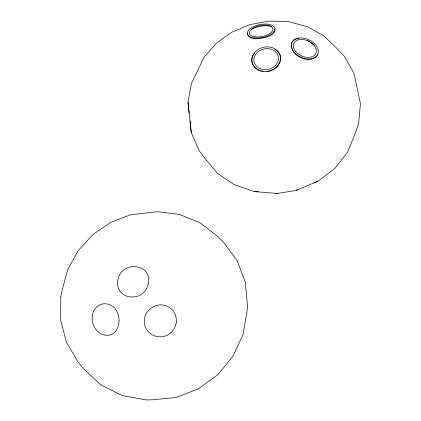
<?xml version="1.0" encoding="UTF-8"?>
<svg xmlns="http://www.w3.org/2000/svg" width="421" height="421" viewBox="0 0 421 421"><rect width="100%" height="100%" fill="white"/><g stroke="black" fill="none" stroke-linecap="round" stroke-linejoin="round"><path stroke-width="0.63" d="M247.606 33.059L247.559 34.464A13.977 7.504 -17.7 0 0 256.121 38.685L263.304 37.985L266.819 36.974A13.867 7.515 -3.7 0 0 275.008 30.386L274.887 28.66M252.332 57.151C249.911 64.197 256.405 71.028 263.278 71.302M189.166 113.26L187.982 102.135L191.513 83.269L204.022 57.351L216.252 43.295L231.882 32.164L249.942 24.597L269.345 21.05L288.932 21.76L307.509 26.749L323.886 35.806L336.942 48.452L344.357 56.277L353.956 73.222L360.444 103.698L358.624 123.79L355.05 133.81L347.62 152.118L334.921 168.368L317.818 181.277L313.756 182.998M317.676 54.093C317.129 56.63 314.913 58.014 312.624 58.798A14.156 10.809 30.5 0 1 299.063 56.646C292.285 53.625 287.043 41.516 296.816 38.779M252.653 56.461L254.6 53.199M251.374 29.423L253.479 28.149L255.947 27.318A13.767 3.957 -10.4 0 1 266.346 25.607L271.55 26.539M187.982 102.135L191.255 132.483L199.033 150.539L205.206 158.743L217.604 173.468L234.297 184.708L254.179 191.529L277.239 193.455L296.173 190.418L297.6 189.808M296.173 190.418L317.818 181.277M297.794 38.564L298.778 38.348M266.172 71.449C276.471 71.923 286.159 58.135 276.676 50.541M254.179 191.529L258.389 191.908M275.829 193.302L277.239 193.455M307.077 40.279L309.793 41.7L314.198 45.089M274.608 49.204L275.892 49.941M190.039 121.101L191.255 132.483M92.152 316.018L92.152 320.092L93.094 324.123A15.609 11.478 67.9 0 0 100.235 333.527C122.832 344.025 126.137 303.925 104.276 303.725A16.024 13.019 -87.1 0 0 93.052 312.187L92.152 316.018M60.819 296.473L60.556 319.76L66.376 342.173L78.111 362.123L83.537 368.712L100.714 384.815L122.127 395.556L146.25 399.95L152.334 399.813L175.731 397.54L198.096 388.999L217.683 374.858L233.002 356.266L242.964 334.721L246.974 311.898L247.49 306.062L245.306 282.223L237.06 260.504L223.535 242.28L217.768 236.434L200.164 222.867L179.593 214.5L157.37 211.7L130.605 214.778L110.67 222.409L92.831 234.602L78.18 250.663L67.66 269.693L62.029 290.569L60.819 296.473M148.281 283.396C144.387 304.715 111.486 299.647 118.554 277.386C123.79 260.446 152.134 264.167 148.281 283.396M176.325 322.312L175.32 326.401L173.284 330.069A16.014 14.977 -33.1 0 1 162.78 336.663C155.87 337.8 148.513 334.179 145.624 327.727A16.035 15.972 89.1 0 1 147.429 311.666C150.044 308.24 153.833 306.02 158.007 305.099A16.287 15.977 -65.6 0 1 172.999 310.74C175.483 314.066 176.72 318.155 176.325 322.312M266.225 71.449L262.467 71.265A14.514 12.214 -12.2 0 1 255.137 51.946A14.514 12.214 -12.2 0 1 279.255 53.146A14.514 12.214 -12.2 0 1 266.225 71.449M247.49 34.101L247.474 32.364A14.009 6.573 -11.5 0 1 268.509 24.255A14.009 6.573 -11.5 0 1 268.609 35.501A14.009 6.573 -11.5 0 1 247.49 34.101M260.162 68.634A12.367 10.404 -12.2 0 0 278.465 58.261A12.367 10.404 -12.2 0 0 259.915 50.509A12.367 10.404 -12.2 0 0 260.162 68.634M254.279 36.727A11.93 5.599 -11.5 0 0 272.829 29.77A11.93 5.599 -11.5 0 0 256.315 26.607A11.93 5.599 -11.5 0 0 254.279 36.727M295.5 51.362A12.141 8.162 24.6 0 0 315.387 54.288A12.141 8.162 24.6 0 0 303.541 39.6A12.141 8.162 24.6 0 0 295.5 51.362M293.879 51.92A14.256 9.578 24.6 0 0 317.224 55.319A14.256 9.578 24.6 0 0 303.283 38.09A14.256 9.578 24.6 0 0 293.879 51.92"/></g></svg>
